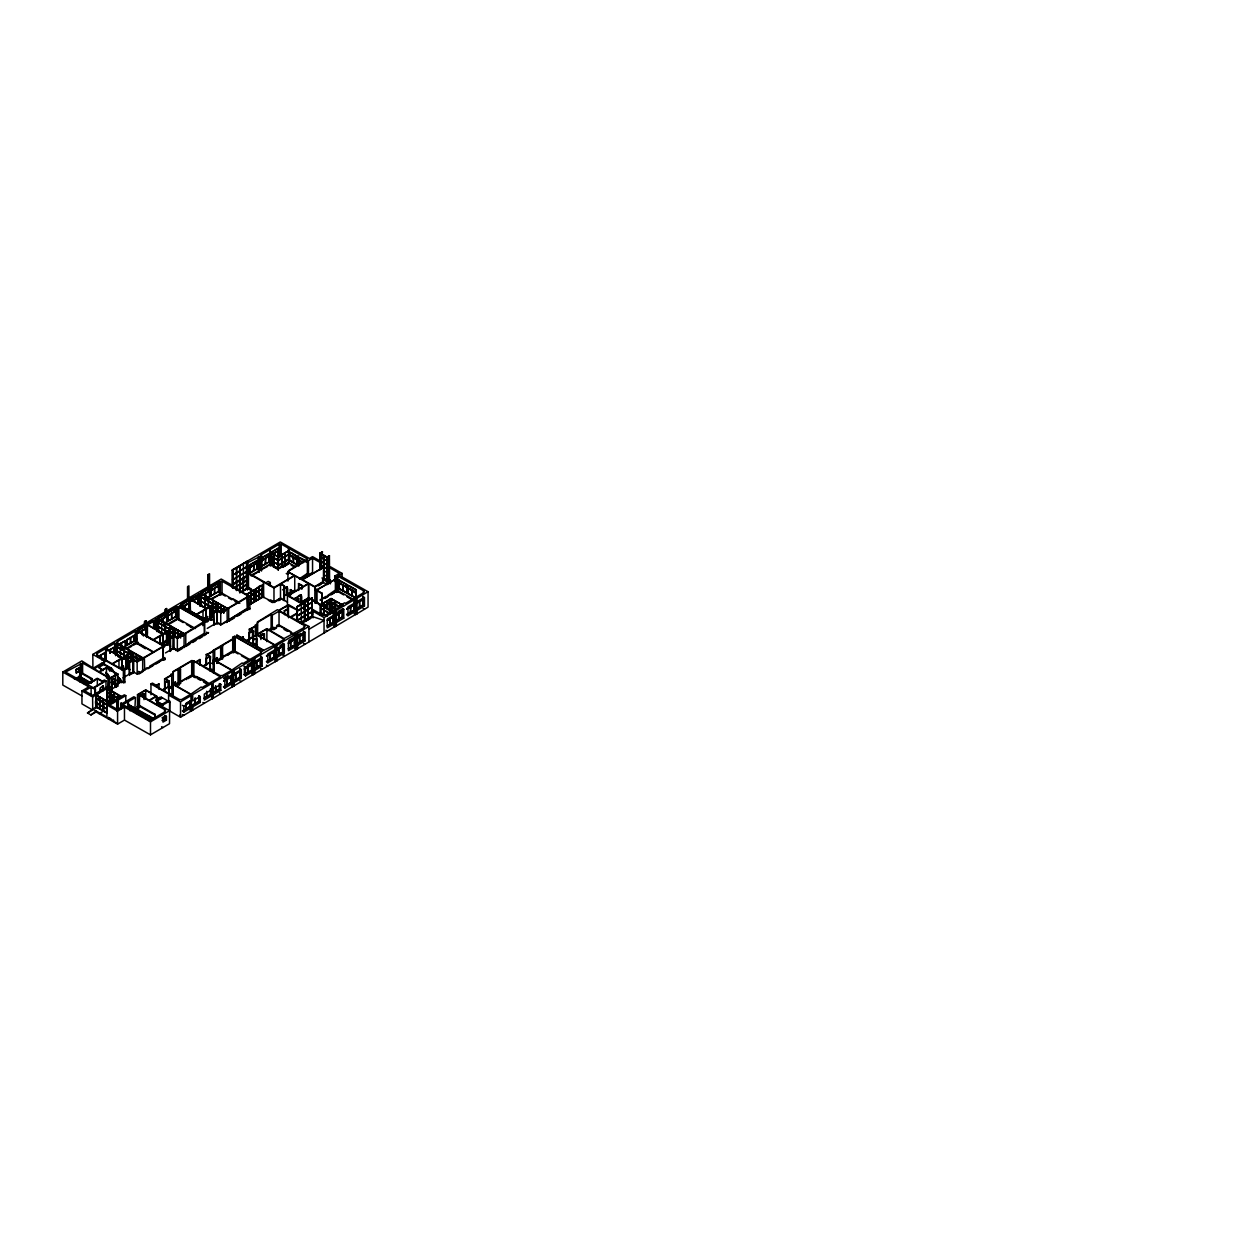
<?xml version="1.0" encoding="UTF-8"?>
<svg xmlns="http://www.w3.org/2000/svg" width="1256" height="1256" viewBox="0 0 1256 1256"><rect width="100%" height="100%" fill="white"/><g stroke="black" fill="none" stroke-linecap="round" stroke-linejoin="round"><path stroke-width="1.5" d="M126.354 667.423L126.369 655.412M107.058 708.777L103.463 706.94L106.697 708.777M250.462 599.662L254.105 597.887M263.211 592.534L255.816 596.883L258.815 595.093M142.273 658.066C144.55 660.735 145.068 656.15 142.399 657.893L116.51 643.182L115.615 643.716L115.615 655.711M317.156 589.928C315.334 587.07 313.764 592.063 317.156 589.928L335.729 579.079L317.156 589.582M170.989 686.357L170.157 687.644M96.508 702.983L102.882 706.61M162.997 645.804C163.798 648.865 166.954 644.187 162.997 645.804L137.139 631.077L136.245 631.595L136.245 643.606L135.334 643.088L125.239 649.022M206.314 620.37C207.02 623.4 210.333 618.784 206.314 620.37L180.362 605.69M235.374 638.299L234.197 638.833M314.832 602.519L314.911 587.007L322.996 582.14L327.172 584.511L330.438 582.596L330.438 583.585M184.083 646.479L185.747 646.432L185.794 645.474M99.993 704.961L103.055 706.704L96.335 702.889L99.397 704.977M90.966 714.947L96.115 710.927L96.115 711.932L90.966 714.947L87.48 712.968L96.508 706.594L107.058 712.576L106.996 688.492L120.984 696.829M204.304 622.018L206.675 621.641L204.257 621.83L204.351 635.096M226.771 608.344C231.041 606.884 227.038 611.374 226.865 608.281L200.882 593.648L200.882 605.659L206.204 608.359M165.133 659.51L162.636 659.588M237.007 637.467L237.007 635.065L246.569 640.481L266.869 628.628L284.029 638.55L304.407 627.466L303.607 627.011L305.255 626.038L279.036 611.154L272.301 615.11L272.301 629.523L271.108 628.848M314.785 602.959L317.046 603.115M206.361 634.327L204.712 634.374M329.339 567.539L327.408 568.67L330.705 566.943L342.087 573.395L338.994 575.217L368.055 591.717L368.055 607.119L355.668 614.561L354.129 613.682M187.537 600.117L187.537 586.646L188.918 585.846L188.918 599.316M208.166 588.012L208.166 574.542L209.532 573.725L209.532 587.196M144.518 625.362L144.518 621.516L145.9 620.7L146.041 624.185M165.243 613.195L165.243 609.348L166.624 608.532L165.384 609.427L165.384 611.829M232.297 587.698L232.297 569.926L280.276 541.964L309.369 558.48L312.524 556.612L326.717 564.745M144.66 624.986L144.66 621.594L146.041 620.778M232.297 570.334L247.589 561.149L247.589 589.566L247.589 561.149M247.165 561.605L247.338 575.405L240.194 579.597L240.194 565.891L246.992 561.354M247.196 563.002L261.531 555.639L260.62 555.121L260.62 569.533L261.531 570.051M260.62 555.121L279.146 544.24L281.218 544.084L307.437 558.967L288.44 570.742L288.44 573.144M82.331 696.154L62.8 685.07L62.8 672.054L81.828 660.892L99.02 671.74L106.415 667.47L117.797 674.032L117.797 686.043L115.05 687.158L115.05 678.381L111.486 680.438L111.894 689.45L109.602 690.784L111.894 689.45L111.894 677.439L117.797 674.032L115.458 675.383L115.458 687.393L117.797 686.043L111.203 682.244M92.913 667.391L92.818 654.423L103.494 648.002L221.213 579.047L232.297 585.343M138.615 628.55L141.63 626.775M149.056 622.411L152.086 620.637M157.832 617.261L160.847 615.487M181.633 603.288L184.648 601.514M200.74 592.063L203.77 590.289M211.196 585.924L217.241 582.376M108.393 687.958L108.393 677.659L82.598 663.011L65.579 672.038L87.104 684.269L97.309 678.271L102.427 681.176L104.405 679.998L105.991 680.893L105.991 689.466M124.124 658.992L105.583 648.551L96.681 653.779L97.591 654.298L96.586 654.878L112.177 663.733L122.083 657.909L122.083 668.208M105.033 660.876L105.928 660.358L105.928 648.347L114.704 643.198L115.615 643.716M136.245 631.595L135.334 631.077L117.012 641.847L117.923 645.788M137.532 633.228L137.532 629.79L146.575 624.483L163.076 633.856L163.076 644.14M147.439 635.991L146.921 624.279L166.608 613.525L166.781 622.018L163.767 623.792M202.844 625.676L202.844 622.254L204.179 621.469L178.415 606.836L176.609 606.852L158.303 617.607L159.402 618.156L166.608 613.917L166.436 616.225L159.402 620.558L159.402 618.156M206.094 618.878L206.094 608.595L189.593 599.222L181.005 604.277L181.9 604.78M190.457 610.73L189.939 599.018L209.532 588.326L209.705 596.82L206.675 598.61M247.369 609.945L246.757 596.584L247.919 595.894L222.061 581.214L219.502 581.669L201.07 592.487L201.981 593.005M269.977 552.436L270.26 563.881L260.62 569.533M117.923 654.36L116.792 655.035L116.792 643.025L117.923 642.35M145.884 634.092L145.884 625.692L137.548 630.826L153.138 639.681L163.076 633.856M167.99 612.708L175.73 608.375L175.73 616.775L167.99 621.123L167.99 612.708L175.369 608.579L175.369 610.981L168.335 615.314M178.76 619.648L178.76 606.632L189.075 600.525L189.075 608.94L188.902 603.634M190.284 599.63L198.008 595.281L198.008 603.681L198.008 595.281M210.898 587.51L218.638 583.177L218.638 591.576L210.898 595.925L210.898 587.51L218.293 583.381L218.293 585.783L211.244 590.116M249.724 564.713L257.464 560.38L257.464 568.78L249.897 573.223L249.724 564.713L250.07 567.32L257.119 562.986L257.292 560.678L250.07 564.917M261.484 557.821L269.224 553.472L269.224 561.887L261.656 566.315L260.259 565.922M270.417 552.562L278.157 548.228L278.283 569.957M137.532 629.79L138.662 630.324L145.712 625.99M190.629 599.819L197.836 595.58L197.663 597.887L191.885 601.279M232.548 575.075L247.338 566.409M270.699 552.844L277.984 548.527M116.682 643.48L116.965 654.925M270.872 552.938L271.139 565.577L269.224 565.483M138.49 632.631L146.057 628.597L139.636 632.349M181.508 607.37L188.73 603.131C190.959 597.275 179.247 604.199 181.508 607.778M201.965 592.754L209.532 588.719L209.359 591.027L202.138 595.265L202.138 592.863M260.259 557.115L261.829 558.009L269.051 553.77L268.878 556.078L261.829 560.412M272.034 554.226L278.157 551.023L271.798 554.76M79.52 667.454L79.693 670.955L76.271 672.965L76.082 669.464L79.693 667.548L76.349 669.715L76.522 672.415L79.442 670.704L79.442 668.098L76.349 669.715M98.502 656.307L105.033 652.68L98.062 656.966M110.026 653.214L109.853 649.65L113.982 647.421L107.922 650.985M117.766 645.003L125.506 640.654L117.938 645.097M134.266 635.316L126.699 639.759L126.699 645.349L134.439 641.015L134.266 635.316L134.266 640.921M145.884 628.487L138.662 632.726L138.662 630.324M166.608 616.319L159.402 620.966M175.369 610.981L168.335 615.707M181.68 607.464L188.73 603.131M192.074 601.373L197.836 597.982M202.31 595.36L209.532 591.121M218.466 585.877L211.244 590.508M257.292 563.081L249.724 567.524L249.897 572.83M269.051 556.173L261.829 560.82M271.736 554.603L277.984 550.929M134.439 635.41L127.044 639.948M159.214 620.856L166.436 616.225M168.163 615.613L175.73 611.17M182.654 607.103L189.075 603.335M194.052 600.399L197.663 597.887M202.31 595.768L209.359 591.027M211.071 590.414L218.293 585.783M249.897 567.618L257.119 562.986M261.656 560.71L268.878 556.078M270.26 555.749L278.016 560.474L288.613 554.555M116.965 646.73L139.636 660.091L142.336 658.505M157.973 622.646L169.811 629.052M201.337 597.181L212.625 603.916L212.908 600.352M120.356 645.568L120.45 656.919M161.647 621.327L161.741 632.679M232.548 579.88L247.338 571.197M79.52 670.861L76.271 672.965M270.872 564.745L273.965 563.332L271.5 564.776L271.045 556.722L273.934 557.664M270.699 560.239L269.977 559.831M79.819 681.663L80.51 672.054L92.049 678.601L92.049 682.275M102.223 659.73L106.242 657.375M116.965 650.922L123.857 654.957M122.696 647.704L136.967 639.335M143.247 635.646L147.439 633.385L147.439 624.986L154.99 620.543L154.818 628.848M158.24 626.681L168.241 632.553M163.971 623.478L178.446 614.969M188.902 608.83L190.284 608.03L190.284 602.425M201.337 601.389L211.212 607.323M206.895 598.28L218.466 591.482M102.019 660.059L105.033 658.27L104.86 652.571M122.868 647.813L125.506 646.259L125.333 640.56M143.419 635.74L146.057 634.186L146.057 625.786M278.283 556.628L288.786 550.772L278.016 556.989L278.016 569.8M124.03 647.656L124.297 657.767M165.305 623.416L165.588 633.526M240.194 565.891L239.849 579.801L232.721 583.993M273.494 567.241L273.494 554.43L273.934 565.969L278.455 568.654L278.455 557.036L288.331 550.913M93.949 668.961L103.384 663.419L104.327 659.871L123.386 670.688L124.815 669.841L120.859 667.595L123.449 666.072L119.524 667.894L112.538 663.922L126.526 655.506L126.809 667.281M232.548 584.684L239.849 580.602L232.548 584.684L232.548 570.177M239.849 592.706L240.022 580.303L247.165 576.111L240.194 580.398L240.194 592.502L248.358 587.918L253.492 590.822M232.47 585.437L231.528 585.987L249.866 596.412L249.866 609.427M289.806 552.169L297.327 556.628L297.327 565.043L289.634 560.678L289.806 552.169L297.499 556.534L297.327 565.043M74.324 678.915L81.295 675.791M166.781 624.625L176.609 618.847L178.415 618.847M176.892 619.695L177.504 618.329L195.449 628.518M209.454 599.583L222.061 593.225L239.833 603.32M250.399 575.531L267.701 566.378M92.913 668.365L102.333 662.823L103.384 663.419M79.583 677.8L78.751 677.314L79.693 675.759M126.872 649.054L131.817 646.149M136.245 643.606L137.139 643.088L153.515 652.382M138.443 642.318L138.207 643.213M159.198 630.12L157.801 630.952L157.801 618.941L183.941 633.668C187.568 631.894 184.648 636.682 183.8 633.589L158.068 618.784L157.973 630.857M175.73 620.385L168.163 624.813L168.163 623.824M201.981 605.015L199.845 606.255L199.845 594.245M212.594 598.735L218.638 595.187M251.42 575.939L257.464 572.391M77.385 678.57L80.368 676.811L91.138 682.934M103.384 664.424L102.427 663.78M288.613 554.367L278.455 560.521L269.977 555.733L278.283 560.129M77.793 678.805L80.384 677.298M222.061 581.214L222.061 594.229L220.412 595.187L220.412 582.187M79.96 677.863L80.51 672.054M233.239 588.185L239.676 584.605M80.368 677.612L80.572 681.961M102.976 670.625L98.722 667.47L104.327 664.173L111.486 668.239L111.486 669.636L115.552 674.048L114.532 673.467M138.207 644.218L145.366 648.755M213.08 600.447L213.033 616.853L212.798 600.619M288.786 562.782L278.283 568.952L273.588 565.969M278.016 564.399L273.667 562.123L278.298 564.446M204.995 607.48L204.822 595.768L204.838 607.574M79.615 681.333L83.493 679.056L83.603 682.809M80.039 681.568L83.901 679.292L83.901 680.093M128.709 653.387L128.709 649.996L128.253 653.261L116.682 646.683L139.746 659.777M169.544 629.02L157.973 622.442L169.544 629.209L169.984 625.755L169.717 629.115M278.173 565.483L288.613 559.281L278.455 565.247M278.455 565.451L288.613 559.485M237.101 590.022L239.849 588.797M293.307 557.146L293.48 562.452M84.058 680.187L84.482 683.311M163.421 633.652L173.485 627.733L173.469 648.237L165.462 652.932M206.094 608.595L196.297 614.341L180.707 605.486M206.439 608.391L216.566 602.44L216.581 611.28M293.307 557.35L293.48 562.657M167.284 645.239L167.284 632.223L153.483 639.885L160.485 643.857L173.579 635.803L177.755 637.97L177.755 630.167L177.928 633.464M210.663 606.758L196.643 614.545L203.629 618.517L207.648 616.633L207.648 621.783M216.77 602.55L210.207 606.491L210.254 620.009M118.975 668.255L118.975 660.436L122.24 658.521L122.24 668.286M126.809 655.663L131.927 652.335M159.952 644.187L159.952 636.368L162.872 634.249L162.872 644.03M203.001 618.91L203.001 611.091L205.921 608.972M211.181 617.748L211.181 606.13L216.299 602.802L216.126 611.546M289.634 560.678C284.798 545.418 309.384 569.784 289.806 554.964M174.6 628.691L174.694 637.075M217.681 603.382L217.963 611.672M297.327 559.03L297.154 556.738L298.708 555.827M278.016 568.607L288.331 562.531L295.568 566.644M83.084 683.295L86.947 681.019L86.947 681.82M288.613 562.688L278.283 568.638L269.977 564.038M83.508 683.531L87.371 681.27L87.371 685.823M91.358 682.683L92.049 678.601M131.927 655.334L140.845 660.075M288.331 563.536L281.784 567.367L281.784 554.76L281.611 566.472M302.57 562.217L298.897 560.521L298.724 565.828L298.724 557.428L306.59 561.683M132.398 655.287L126.809 658.866M282.663 567.053L288.503 563.63L288.503 548.213M132.398 655.491L126.526 658.913L132.21 655.899M210.898 609.38L216.77 605.942M240.022 592.408L247.165 588.216L247.165 576.111M282.773 567.304L288.786 563.787L288.786 548.37M108.66 669.903L111.486 668.239M216.581 606.365L210.898 609.176L216.77 605.753L225.216 610.542M249.866 608.422L220.742 624.954L217.272 622.992L213.834 625.017L213.269 608.579L215.326 607.166M136.37 654.659L136.653 660.766M177.661 630.418L177.583 638.064M220.742 605.125L221.025 612.567M133.591 656.558L133.701 673.075M174.867 632.317L175.039 636.431M109.664 671.175L112.506 669.511L104.327 664.864L104.327 659.871M97.324 678.758L87.528 684.504L93.258 687.754L103.055 682.008L97.324 678.758L97.324 685.619M210.898 613.587L215.498 610.871L213.363 612.284M164.709 658.741L137.155 674.032L132.963 671.646L132.963 659.635L135.962 660.876L138.443 659.416M136.653 657.704L136.48 654.392L136.48 660.876M133.701 672.07L129.227 674.205L129.227 662.21L132.963 659.635M220.664 612.567L220.836 604.858L220.852 612.661C218.418 606.161 209.108 616.727 217.272 610.981L220.742 612.944L227.053 609.254L227.226 622.332M224.07 606.695L223.898 609.804M129.651 675.445L129.651 662.446L133.701 660.059L137.155 662.022L142.682 658.788L142.682 671.803L138.851 674.048M207.648 616.633L204.053 618.753L206.581 620.181M81.954 690.894L92.614 696.939L92.724 710.064L81.954 703.894L81.954 690.894L88.846 686.844L62.8 672.054M163.924 646.51L163.924 642.837L170.518 639.445L170.518 651.44M174.867 636.525L177.755 637.765M246.364 594.418L263.556 584.527L246.537 594.512M191.524 626.885L190.567 627.451L190.567 626.446M164.332 646.746L164.332 643.072L170.518 639.445M246.883 594.716L254.105 590.477L254.105 602.079L254.105 590.477M255.816 600.886L255.989 589.378C270.26 572.563 257.888 618.549 262.504 585.139M262.504 588.593L263.038 585.029M105.991 680.893L93.776 688.053L94.922 689.293L91.107 687.126L84.717 690.879L92.583 695.337L108.66 685.902L110.057 686.702L110.057 691.852M219.549 611.798L221.7 611.908L226.708 608.972M288.676 571.009L307.39 560.019L308.458 560.616L312.556 558.214L320.845 562.939M320.076 569.58L320.076 553.095L322.509 551.871L320.249 553.205M108.016 688.178L108.393 677.659M139.181 659.745L139.699 656.229L139.526 659.337M180.534 635.253L180.817 631.894M246.474 571.716L265.801 582.8L268.219 581.387L270.323 582.564L267.889 583.993L274.012 587.463L294.391 575.499L287.938 571.825L287.938 581.088M123.732 668.961L128.724 666.025M180.472 635.505L180.99 631.988L180.644 638.064M183.768 633.574L158.24 619.082L158.24 630.685M207.601 619.71L209.925 618.345L214.132 620.731M210.725 618.878L213.096 616.492M223.552 612.865L224.07 609.898M320.406 553.299L322.337 552.373L322.164 555.811M166.828 643.983L170.188 641.895L166.546 643.826L170.659 646.165M210.207 618.501L212.971 616.57M122.24 670.249L127.092 667.831M143.891 657.595L162.935 646.4L162.935 659.416L164.724 659.745M163.217 646.181L167.284 644.234M177.347 637.938L183.737 634.202M185.291 633.275L202.844 622.254M206.785 620.605L210.663 618.768M228.262 608.045L247.275 596.883M323.656 555.34L320.594 553.802L323.656 555.34L323.828 579.047M247.762 597.04L254.105 593.523L228.749 608.249M182.104 648.645L177.347 651.44L177.347 638.425L184.083 634.468L184.083 647.484M262.159 588.781L255.816 592.314L262.504 588.986L262.504 597.15L251.184 603.791L250.839 595.627M247.762 597.448L253.932 593.821M262.331 588.891L263.038 588.467M323.828 578.655L326.89 580.178L326.89 557.162L323.828 555.639L326.717 557.272L329.323 555.733L329.512 579.66L327.062 580.884L327.235 556.973M100.48 691.083L100.48 687.723L103.055 685.807M116.761 680.108L119.603 678.444L117.577 677.298L117.577 675.901M263.211 596.333L262.331 596.647L273.981 602.456L273.981 588.043L280.481 584.228L284.406 585.987L280.747 583.914L294.736 575.703L308.411 583.459L308.411 598.876L302.539 602.519M323.483 558.967L320.406 556.832M323.828 558.967L326.717 560.6M116.761 680.815L119.603 679.151M327.235 557.162L329.512 555.827M173.469 648.237L177.347 649.949L183.721 646.212M327.581 580.382L329.339 579.346L327.408 580.288L327.581 557.366L329.151 556.235M123.041 677.848L133.277 671.834M207.24 628.408L217.272 622.521M117.781 681.38L120.623 679.716L117.577 676.591M254.105 601.687L251.012 603.288M258.893 598.861L255.816 600.478M262.159 596.961L259.066 598.562M92.614 696.939L110.057 686.702M117.781 682.087L120.623 680.422M250.855 595.831L250.666 603.9L263.556 596.537M115.992 685.007L114.94 684.457L120.623 681.129L120.623 679.716M96.508 695.384L103.133 699.137L96.508 695.384L96.335 698.524L107.058 704.804L106.713 712.984M107.529 688.916L114.155 692.684L107.529 688.916L107.294 692.103L118.001 698.305L114.265 696.468L114.579 700.44M117.373 683.5L121.628 681.003L119.603 679.841L119.603 678.444M323.483 562.908L320.406 560.773M326.717 560.804L320.594 557.13M117.373 684.19L121.628 681.694M323.828 562.908L326.717 564.541M329.339 559.674L327.581 560.694M204.179 633.464L190.253 641.643M142.289 670.531L142.901 670.186M143.891 669.589L146.874 667.847M149.59 666.261L162.935 658.411M186.971 644.297L189.687 642.711M221.7 623.918L216.864 622.756M223.191 623.039L226.692 620.982M229.848 619.13L246.757 608.595M307.437 573.38L300.278 578.2M227.634 620.527L247.369 608.94M299.509 579.063L312.556 572.626M120.623 681.129L123.386 682.683L124.815 681.851M147.925 668.71L152.902 665.79M156.215 663.843L159.528 661.896M189.311 644.407L186.045 646.338L186.045 645.333M192.592 642.491L195.873 640.56M199.139 638.645L202.42 636.714M234.323 617.983L229.126 621.045L229.126 620.04M237.667 616.021L241.011 614.058M283.73 588.766C291.879 579.88 284.735 607.449 286.839 586.945M282.537 589.865L287.184 587.149M99.726 697.41L99.993 708.572M110.701 690.988L110.434 702.449M323.483 566.849L320.406 564.713M323.828 566.833L326.717 568.481M329.339 563.614L327.581 564.635M324.001 566.943L302.555 579.738L315.099 586.85L315.099 589.252M99.726 700.251L99.726 697.206L99.821 709.075M110.763 693.799L110.763 690.753L110.607 702.559L107.529 700.33M298.363 590.477L298.708 583.553L302.021 585.437L302.021 588.797M99.648 700.801L99.648 708.965M107.529 696.452L110.669 698.226M103.4 699.498L110.198 703.156L103.4 699.498L103.4 702.528L103.573 699.388M290.293 595.203L290.293 589.802L294.422 591.67L308.411 583.459M326.717 568.685L320.594 565.012M112.443 695.149L112.443 698.713L109.649 697.127M324.001 570.883L326.717 572.406M103.133 699.137L102.961 702.292L102.961 699.247M114.155 692.684L113.919 695.871L113.919 692.825M280.637 597.982L274.012 601.875L270.637 599.96M283.73 596.16L289.853 592.581M301.675 589.001L302.021 585.437M103.133 702.591L102.961 710.849M107.294 700.675L107.529 692.37L117.734 697.755M273.839 602.378L280.747 598.327L287.546 602.189M287.184 594.543L294.736 590.116M273.981 602.456L280.481 598.641L284.406 600.399L284.406 585.987M103.463 711.131L103.636 702.873M117.907 694.804L117.907 697.849M87.48 712.968L91.327 710.708M106.791 701.413L107.231 688.351L121.534 696.468M278.832 600.604L280.747 599.316M287.436 610.102L287.436 595.689L293.935 591.874L290.293 589.802M314.832 587.101L308.756 583.663L288.378 595.627L294.108 598.876L296.526 597.448L298.63 598.641L298.63 602.252M327.408 572.61L329.339 571.48M112.271 699.137L107.529 696.248L112.271 699.137L112.271 703.015L107.231 700.361M324.001 574.808L326.717 576.347M112.443 702.92L109.445 701.445M103.636 707.034L106.524 708.871M106.917 705.056L124.36 694.819L125.788 695.636L125.788 702.496M327.408 576.551L329.151 575.515M322.996 583.129L322.996 579.534L324.001 578.953L324.001 555.529M117.279 709.2L117.279 700.628L118.362 701.24L116.934 700.832L109.712 705.056L117.546 709.514L123.92 705.762L121.157 704.192L121.157 709.342M117.279 700.628L125.788 695.636M102.882 710.817L103.055 702.544M315.193 586.317L322.651 581.936M297.751 596.726C305.899 587.824 298.755 615.409 300.843 594.904M99.067 713.612L103.636 711.037L103.573 702.826M301.204 595.109L294.658 598.531M150.956 694.741L150.956 683.939L152.4 683.091L156.105 685.195L159.041 683.955L159.041 689.356M318.286 585.908L321.426 584.056M334.724 581.512L334.724 576.111L339.308 573.411L329.151 567.445L327.581 568.576M172.936 674.001L172.936 671.599L191.854 660.499L195.905 661.834L199.892 659.494L200.316 665.13M257.307 624.467L257.307 622.065L277.45 609.662L278.659 610.353L288.535 604.638L297.656 609.914M173.297 684.567L173.297 671.881L178.022 669.103L180.519 669.087L179.263 668.365L191.697 661.064L193.879 661.158L220.302 676.858L202.075 687.55L201.133 687.016L190.834 694.144L173.045 684.049L173.045 696.656M232.69 652.413L232.69 636.996L234.919 636.274L261.703 651.487L263.446 650.467L236.693 635.222M257.653 635.034L257.653 622.332L271.108 614.435L272.301 615.11M298.63 598.641L296.212 600.07L302.947 603.9M327.172 584.511L327.172 581.905L330.281 580.084L329.323 579.55L329.323 555.733M120.984 708.274L120.984 703.125L122.35 703.501L133.874 696.735L135.46 697.63L134.832 709.279M234.762 636.588L234.762 652.005L233.396 652.806L233.396 637.389L234.762 636.588L261.374 651.691L260.479 655.82M336.42 592.487L336.42 577.069L337.911 576.19L364.366 591.215L363.157 591.921L364.067 592.44L345.541 603.32L344.631 602.802L342.386 604.12L343.296 604.638L325.712 614.953L323.2 615.393L311.394 608.689M121.157 704.192L122.005 703.705L120.984 703.125M164.614 690.894L164.614 678.884L171.24 674.99M206.235 664.754L206.235 654.455C209.312 654.925 218.34 647.295 212.704 650.734M214.336 649.682L233.271 638.582M249.504 640.105L249.3 629.162L257.401 625.504L256.836 624.31L255.298 625.001L255.612 635.756M145.712 690.298L138.819 694.332L149.181 700.22L156.058 696.169L145.712 690.298L145.712 698.87M216.676 660.813L222.563 658.16L221.857 645.757L222.563 646.149L214.698 649.964L214.698 660.264M221.857 645.757L232.69 639.398M135.46 697.63L122.9 704.585L150.484 720.253L165.368 711.508L164.348 710.927L165.666 710.158L139.447 695.275L139.071 705.793M159.041 683.955L155.603 685.98L162.448 689.874L169.23 686.294L169.23 695.29M200.316 659.73L196.328 662.069L203.174 665.947L210.317 662.163L210.317 669.37M143.985 694.066C135.695 699.168 148.365 687.629 143.985 699.623M300.843 602.315L308.411 597.872M164.819 689.34L164.819 682.479L167.833 680.705L164.614 678.884M206.078 665.115L206.078 658.254L209.438 656.276L206.235 654.455M240.493 638.048L243.303 636.886L243.303 640.309M249.081 639.869L249.081 633.008L252.519 630.999L249.3 629.162M301.204 602.503L308.992 597.935L334.222 612.363M346.876 593.083L339.167 588.719L339.167 580.303L347.033 584.574L346.876 593.083L346.86 584.668M165.227 689.591L165.227 682.73L168.948 680.862L165.447 678.884L171.727 675.194L171.727 687.205L168.32 689.214M206.502 665.35L206.502 658.489L209.862 656.511L210.27 669.291M240.916 638.284L243.303 636.886M256.098 635.944L256.098 625.661L251.671 628.251L252.723 628.848L251.184 629.758L253.634 631.14L249.081 633.008M96.115 711.932L117.577 724.115L117.577 711.116L124.47 707.065L150.5 721.855L169.529 710.676L157.597 703.894M154.347 718.809L128.41 704.569L152.494 719.029M210.144 656.668L207.067 654.455L213.127 650.891L213.127 663.906M302.712 602.613L308.756 599.065L308.756 583.663M297.154 621.485L296.981 606.648L312.273 597.872L297.154 606.742M108.346 717.883L109.931 718.197M304.706 602.503L312.022 598.421L312.022 616.037L304.706 620.119L304.706 602.503L304.549 620.417L301.189 622.191M111.454 719.06L108.377 718.322L109.256 717.804M138.898 714.209L138.898 710.849L130.027 705.809L129.619 709.405M339.512 582.91L346.86 587.478M108.346 718.887L109.712 718.071M321.787 605.455L322.133 593.256L316.842 590.257L316.842 603.257M339.512 583.302L347.033 587.368L339.34 583.004M175.871 685.996L175.243 682.039L172.151 684.175L172.151 694.976M217.476 663.372L216.848 657.61L216.723 663.404M213.237 672.667L213.237 660.044L216.723 658.003M311.849 602.425L297.232 610.997L312.022 602.315L304.894 606.507M169.23 686.294L162.793 690.062L179.608 699.608L181.665 699.545L190.488 694.348L172.7 684.253L172.496 696.986M173.045 684.049L175.871 682.385M210.317 662.163L203.535 666.151L220.208 675.618L222.5 675.555L231.575 670.233L213.787 660.122L213.583 672.855M214.132 672.541L214.132 659.934L217.476 657.956M256.711 634.924L246.914 640.686L263.791 650.263L274.499 645.035L256.711 634.924L256.711 647.531M260.541 632.679L257.056 634.72L274.844 644.83L284.123 639.383L266.884 629.02L260.541 632.679L260.541 638.079M130.169 710.033L134.031 707.756L134.031 708.557M130.624 710.284L134.486 708.023L134.627 712.262M138.505 709.42L139.196 705.322L155.147 714.381L155.147 718.055M113.778 720.379L112.899 720.881L112.899 719.892M175.259 684.646L178.525 682.73M181.775 680.815L191.54 675.084M211.809 663.184L212.641 662.697M218.356 659.353L232.878 650.812M267.905 630.261L271.249 628.283M134.627 708.902L135.051 712.011M180.676 681.945L192.341 675.1L192.341 660.687M212.233 663.419L214.179 662.854M221.857 657.767L234.762 651L251.388 660.436M259.882 635.442L263.101 633.558M267.905 630.732L273.887 627.215M303.842 609.411L305.412 608.579M320.264 599.771L326.277 596.239M327.785 595.344L334.724 590.508M339.167 588.719L346.687 592.785M320.217 600.195L337.911 590.603L354.412 599.96M346.687 584.778L339.167 580.303M256.193 638.236L252.927 640.152L256.538 638.425L256.193 647.405M135.287 709.53L138.882 707.411L137.485 706.626M178.022 669.103L178.022 684.504L176.515 685.399L178.022 683.515L180.519 683.5L180.519 669.087M187.788 678.774L190.614 677.11M218.01 661.033L220.664 659.479M227.791 655.287L232.234 651.676M324.88 598.468L327.973 596.647M331.082 594.826L334.19 593.005M191.697 675.477L193.879 675.571L208.449 683.845M272.301 629.523L279.036 625.567M297.405 615.691L312.022 607.119L297.232 615.801L304.549 611.703M337.911 576.19L337.911 591.607L336.702 592.314L336.702 591.325M339.34 580.209L339.34 588.609L356.123 598.139L348.257 593.868L348.43 585.359L356.123 589.723L355.888 595.972M273.698 629.711L276.477 628.079M348.43 585.767L348.257 588.263L355.95 592.628M135.051 711.32L137.642 709.797L137.642 710.598M156.498 699.168L159.339 697.504L162.369 697.818L156.702 701.146L162.432 704.412M135.507 711.571L138.097 710.064L138.097 714.224M156.089 699.875L160.344 697.378M155.681 700.581L161.365 697.253L168.1 701.084M156.089 700.565L160.344 698.069M193.455 676.827L195.905 677.235M253.21 643.402L253.634 631.14M343.186 590.587L343.014 585.092L343.014 590.697M138.898 710.849L138.49 714.444M157.11 700.44L161.365 697.944M320.343 615.095L320.343 604.795L331.097 598.484L343.799 605.69M117.577 724.115L124.47 720.081L124.47 707.065M320.516 605.094L331.443 598.876L331.443 606.287M159.167 705.982L168.587 700.44L168.587 695.039L169.544 694.49L150.956 683.939M137.375 714.115L141.237 711.838L141.237 712.639M137.83 714.381L141.692 712.105L141.52 715.7M141.112 712.576L153.075 718.887L128.41 705.37L128.41 701.759M158.319 703.533L156.655 704.459L149.574 700.44L156.812 696.248L156.812 704.836M320.892 608.155L330.108 613.901M331.207 602.095L323.907 606.255L324.017 603.163M324.189 606.413L331.443 602.032L339.685 607.04L340.125 603.806L340.125 606.978L330.925 602.142M327.596 609.615L327.596 604.733L329.826 603.43L329.653 611.656M351.931 590.351L351.931 595.956L351.931 590.555M324.174 607.182L324.001 614.686M329.826 603.822L330.108 613.697M348.257 593.868C343.422 578.624 368.008 602.99 348.43 588.169M140.97 716.155L144.833 713.895L144.833 714.695M141.426 716.422L145.288 714.146L145.288 718.306M300.341 623.086L312.1 616.178M203.786 679.998L196.328 676.482M300.514 623.196L312.273 616.288M204.147 680.202L208.527 683.405M331.992 605.062L329.543 603.273L329.543 611.389M160.219 706.579L169.638 701.036L168.587 700.44M301.393 623.683L313.152 616.775L324.048 620.448L308.913 629.335M329.826 607.747L331.992 608.783M169.638 702.041L168.681 701.398M145.853 717.443L148.444 715.936L148.444 716.736M145.021 718.463L148.899 716.187L148.899 720.347M331.992 608.972L329.826 607.559M330.108 610.542L330.281 613.807M324.284 614.325L324.284 606.915L324.174 614.577M330.281 610.636L330.548 613.65M334.661 608.422L332.605 606.946M154.457 718.463L155.147 714.381M355.778 597.935L348.603 593.664M148.177 720.253L152.039 717.977L152.039 718.777M148.632 720.504L152.494 718.228M168.822 710.488L180.534 717.223L180.534 701.821L191.336 695.463L191.477 710.959L189.939 710.08M189.939 700.879L190.111 706.579L182.56 711.022L183.784 712.121L200.285 702.434L200.285 696.421L192.718 700.864L192.718 694.662L211.793 683.468L211.934 698.948L211.793 695.667L210.286 694.332M211.934 698.948L213.316 698.148L213.175 682.652L308.913 626.43L290.921 617.308L297.436 613.54M324.048 632.961L324.048 617.56L368.055 591.717M223.631 678.507L227.964 675.964M223.804 678.601L228.137 676.058M247.354 664.769L251.687 662.226L251.514 664.534L244.465 668.867L244.465 666.465M280.041 645.584L282.93 643.888L282.757 646.196L275.535 650.42M288.833 640.419L294.611 637.028M296.338 636.023L300.671 633.479M338.037 611.531L340.925 609.835M169.638 711.053L169.733 701.994M232.423 674.755L224.855 679.198L224.855 688.005L241.293 678.35L241.293 669.542L239.88 668.757L240.069 677.267L241.293 678.35M232.329 673.2L233.726 673.985L241.293 669.542M260.62 656.59L262.017 657.375L262.017 666.182L245.517 675.869L245.517 667.062L253.084 662.619L251.671 661.834L251.859 670.343L253.084 671.426M254.45 661.818L262.017 657.375M275.362 656.339L282.93 651.895L282.93 643.48L284.327 644.281L276.76 648.724L275.362 647.923M296.008 637.42L288.44 641.863L288.44 650.671L304.941 640.984L304.941 632.176L303.544 631.375L303.544 639.791L297.185 643.512M297.389 636.604L304.941 632.176M332.338 607.103C340.298 614.294 332.416 584.181 334.834 614.624L327.267 619.067L327.267 627.874L343.767 618.188L343.767 609.38L342.37 608.579L342.37 616.994L343.767 618.188M336.216 613.823L343.767 609.38M355.526 602.472L347.959 606.915L347.959 615.723L364.46 606.036L364.46 597.228L356.908 601.671L355.495 600.87M223.631 680.909L231.198 676.858L223.631 681.302C236.772 672.698 226.896 678.585 232.423 683.562M232.501 675.697L239.723 671.458L239.896 669.15M254.67 662.681L260.793 659.479L254.261 663.121M266.602 655.679L274.153 651.629L275.378 661.535L233.726 685.996L233.726 682.793L232.501 681.694C241.529 681.584 244.418 664.251 232.674 676.199M288.66 642.711L294.438 639.32L294.438 636.933M297.594 637.467L303.371 634.076L303.544 631.784M327.486 619.915L333.609 616.727L327.251 620.464C338.963 612.143 329.323 619.852 334.834 623.431L334.834 626.634L297.531 648.693L297.389 633.212L297.389 648.614M336.42 614.671L342.543 611.484L336.184 615.22M346.735 608.626L354.302 604.576L346.735 609.019M355.668 603.367L363.235 599.332L355.495 603.681M185.998 708.808L186.155 703.297L189.766 701.178L189.766 706.39L191.336 707.678L191.336 710.88L180.534 717.223M232.501 676.089L239.723 671.458M244.119 669.071L251.514 664.534M266.429 655.977L274.153 651.629M275.362 650.734L282.757 646.196M288.252 643.166L294.438 639.32M296.338 638.425L303.371 634.076M186.438 703.344L189.939 701.288M195.371 698.101L195.104 703.25M244.292 674.378L244.465 669.275L251.687 665.036L251.514 670.139L244.119 674.676M254.544 663.356C266.131 654.816 256.507 662.666 262.017 666.182M266.774 656.182L273.808 651.833L274.153 657.233M288.535 643.386C300.121 634.861 290.497 642.695 296.008 646.228M297.484 638.142C309.055 629.601 299.43 637.451 304.941 640.984M336.357 615.314L342.197 611.688M346.907 609.113L354.129 604.874M355.856 603.869L362.89 599.536M162.024 717.883L164.944 716.171L164.944 718.762L162.024 720.489M166.42 716.312L162.982 718.322L162.982 722.121L166.42 720.112L166.42 716.312L165.023 715.512M183.784 712.121L183.784 706.108L191.336 701.68L191.336 695.463M211.793 683.468L211.793 689.67L204.304 694.066L204.304 700.063L220.805 690.376L220.805 684.379L219.407 683.578L219.407 689.183L213.049 692.92L219.58 689.293L219.58 683.688M213.175 688.853L220.805 684.379M162.731 720.253L165.023 718.919L166.42 720.112M162.903 720.363L165.195 719.013L165.195 715.606M182.387 710.927L189.939 706.484M192.529 704.977L198.888 701.24L198.888 695.636M204.1 698.163L210.474 694.442L210.459 688.837L211.793 689.67M223.458 686.812L231.026 682.369M232.329 681.6L239.896 677.157M266.429 661.582L273.996 657.139L273.981 650.42M288.252 648.771L294.611 645.035M327.188 625.896L333.437 622.238L333.437 614.231M336.121 620.652L342.37 616.994L342.543 608.673M346.562 614.529L354.129 610.086L354.129 601.687M355.495 609.286L363.062 604.842L363.062 596.427M192.702 705.071L199.06 701.335L199.06 695.73M204.273 698.273L211.95 693.767M253.225 669.527L244.292 674.77L245.517 675.869M288.425 648.865L294.783 645.129L294.611 636.619M297.358 643.621L303.716 639.885L303.716 631.47M327.361 626.006L334.991 621.532M336.31 620.747L342.197 616.884M283.102 643.59L283.102 651.99L266.602 661.677L267.826 662.775L284.327 653.089L284.327 644.281M284.123 654.784L282.93 655.491L284.327 656.291M124.47 720.081L150.5 734.854L169.529 723.692L169.638 701.036M211.856 698.838L192.718 710.08L192.718 706.877M232.423 686.765L232.423 671.348L232.423 686.765L213.316 698.148M276.775 660.719L297.531 648.693L296.149 649.509L294.611 648.63M355.526 614.482L334.975 626.713L333.437 625.833M191.477 710.959L192.859 710.158L191.32 709.279M232.564 686.844L233.867 686.074L233.726 670.578L233.726 673.985M275.378 661.535L276.901 660.813L276.901 645.396M357.034 598.343L357.034 613.76L355.668 614.561L355.668 599.143M249.457 604.623L263.415 596.459L263.383 584.433M111.894 677.439L109.602 678.774L108.016 677.879M99.444 692.935L96.21 694.819C100.323 726.094 88.548 686.734 102.961 702.685M117.797 674.032L109.602 678.774L109.602 687.346M110.073 678.02L117.043 674.001L106.477 667.894L99.412 671.96L110.889 678.648L105.818 672.274M110.073 690.031L117.043 685.996L110.999 682.51M287.969 605.439L296.463 609.772M137.485 707.615L137.485 694.615L145.727 689.842L156.812 696.248M287.969 609.191L284.201 610.903L287.969 609.191L287.969 616.303M140.923 695.384L143.592 693.846L143.592 697.551M264.435 633.84L260.541 635.677L264.435 633.84L264.435 639.335M305.71 621.17L310.106 618.627M114.94 684.457L111.91 679.92L115.458 678.617M296.542 613.399L290.277 616.947L279.067 610.573L288.456 605.157L288.456 617.764M288.362 574.071L286.258 573.584L288.346 573.081M315.099 601.263L315.963 601.059M193.628 662.933L191.901 662.948M287.938 571.825L302.194 579.534L323.828 567.241M172.779 687.158L171.727 687.205M236.678 636.4L235.013 637.373M163.28 658.694L165.164 658.458L164.709 657.547M227.038 621.265L228.922 620.401M142.682 670.798L144.691 670.28L144.377 657.783L163.28 646.683L163.28 659.698M206.596 633.26L208.575 632.569L177.347 650.435L173.893 648.473L170.109 650.216M312.98 600.07L308.756 598.06L320.437 604.701M320.076 553.095L327.581 557.366M322.164 555.607L322.337 551.761M334.724 576.111L336.42 577.069M298.724 557.428L306.417 561.793M348.257 585.469L355.95 589.833L355.95 598.233M297.154 556.738C285.52 547.302 288.456 557.334 297.327 559.438M306.244 561.887C300.058 555.136 294.532 558.465 302.57 562.405M278.157 548.228L277.984 556.534M298.897 560.129L303.481 562.531M285.002 553.205L285.002 565.812M326.89 580.178L324.001 578.545L322.651 579.33L322.651 582.941M281.894 555.026L281.611 567.476M321.944 577.98L327.408 580.884L327.408 557.067M289.979 560.474L297.154 564.745L297.154 559.532M289.744 560.537L298.897 565.734L298.897 557.319M322.996 579.534L327.172 581.905M359.624 601.451L359.624 607.056L359.452 601.75M278.283 556.816L269.805 552.138L278.455 557.036M362.89 604.733L364.46 606.036M337.911 591.607L343.783 594.936M346.86 596.678L352.873 600.101M291.172 565.153L294.249 566.896M269.224 553.472L269.051 561.777M363.062 608.438L364.46 609.239M284.719 564.65L284.892 552.938L285.175 565.702M269.051 556.581L269.224 561.887M273.62 559.328L271.673 560.474M273.667 561.934L278.455 564.65M270.589 561.071L247.589 574.149L246.192 573.364M265.44 563.897L265.613 558.59M350.691 606.899L350.518 612.206M353.957 609.992L355.526 611.28M270.26 563.881L270.966 564.289L270.589 552.671M271.484 564.588L271.673 556.753M321.787 593.444L316.418 590.414L316.434 603.414M269.805 564.132L271.045 564.839M330.925 598.782L343.626 605.8L331.097 598.798L320.5 604.89L320.516 615.361M355.495 612.881L357.034 613.76M271.139 565.577L270.071 564.98L270.071 549.563M273.761 567.068L278.455 569.659M329.826 599.74L329.998 603.006M265.267 563.803L265.613 558.402M350.346 612.112L350.691 606.695M339.952 607.072L330.925 601.938L324.189 606.224L323.907 602.896L324.017 606.318M257.464 560.38L257.292 568.685M298.363 583.757L301.675 585.641M327.424 601.153L327.141 608.611M329.653 603.524L332.165 604.952L332.165 613.085M257.292 563.473L257.464 568.78M327.314 604.058L327.314 600.902L327.314 609.458M332.605 607.15L334.944 608.469M336.341 610.495L336.341 625.896M253.853 565.498L253.681 570.805M334.834 611.217L334.975 626.713M338.932 613.807L338.759 619.114M332.887 611.798L320.782 604.937L320.782 615.205M320.343 604.795L333.955 612.52M319.354 604.827L316.653 602.299M308.756 599.065L309.212 598.327M333.437 613.823L334.834 614.624M248.358 565.922L248.531 568.434M307.893 600.651L308.065 618.156M247.338 566.597L240.194 570.585M320.5 608.061L330.375 613.744M253.508 570.711L253.853 565.294M338.586 619.004L338.932 613.603M248.358 568.733L248.531 574.023M311.849 607.229L304.659 611.594M327.424 616.303L320.516 612.504L327.141 616.461M247.165 571.103L239.676 575.499M248.531 573.6L273.981 588.043M287.436 595.689L303.45 604.78M236.678 567.947L236.505 581.764L236.505 568.057M324.048 617.56L312.1 610.777L313.042 610.228L313.042 615.252M301.189 604.78L301.361 622.285M304.659 606.789L297.405 610.887M240.194 570.789L232.721 575.185M263.211 584.731L263.211 596.741M246.474 575.719L246.647 561.903L246.647 575.813M329.653 624.248L329.826 618.753L329.826 624.358M232.297 569.926L239.849 566.095L239.849 579.801M311.755 615.99L313.152 617.779M243.381 577.525L243.381 563.818M239.676 575.688L232.548 579.675M259.16 587.51L259.066 598.971M261.986 589.095L255.989 592.816M258.987 587.604L259.16 590.555M263.038 592.44L259.066 594.763M307.893 618.25L308.065 600.541M247.165 584.119L240.022 588.546L246.38 584.809M243.381 582.235L243.554 578.435L243.287 590.681M255.989 589.378L255.643 601.184L255.643 589.174M254.45 589.865L253.932 601.577M325.869 630.277L327.267 631.077M248.139 587.18L251.341 589.017M304.549 620.417L304.376 602.707L297.232 606.899L297.405 620.7M236.678 582.47L236.583 590.524L236.505 586.317M240.194 584.495L247.338 580.115L233.318 588.342L233.066 584.385M247.416 588.467L243.287 591.089L243.381 578.325M251.844 590.885L248.358 588.907L247.322 589.723M268.282 600.227L272.458 602.597M236.505 582.564L236.411 590.414M246.38 589.08L246.647 576.41L246.647 580.508M251.106 592.235L250.666 603.9M250.933 592.345L251.106 595.281M233.239 583.475L233.239 569.769L233.239 583.679M258.72 598.767L259.238 590.901L258.72 599.175M253.932 597.982L251.012 599.489M233.49 588.436L233.239 584.275M208.166 574.542L208.308 587.62M218.466 586.269L218.638 591.576M233.176 598.939L238.122 601.75M279.067 624.986L290.921 631.721M293.873 633.997L277.843 624.891L276.681 625.582L277.874 626.257M222.061 594.229L225.295 596.066M228.529 597.903L231.763 599.724M234.998 601.561L238.216 603.398M283.982 629.382L287.279 631.25M290.576 633.118L293.873 634.986M303.544 643.386L304.941 644.187M214.682 593.507L214.509 588.201L214.509 593.805M299.76 641.8L299.587 636.494L299.776 642.209M209.532 591.529L209.705 596.82M205.749 593.538L205.921 597.118M216.126 603.225L215.954 611.766M215.954 603.335L215.624 611.939M290.654 647.154L290.654 641.753L290.654 647.358M215.404 604.984L201.054 597.15L212.908 603.759M216.487 605.91L225.468 611.013M216.299 606.004L223.631 610.165M212.578 604.984L212.939 617.591M215.624 607.04L215.451 611.845M197.836 598.39L197.663 603.492M211.181 606.13L210.835 619.867M211.495 606.962L201.054 601.357L211.495 607.166M215.326 611.17L213.096 612.488M279.319 648.803L279.146 654.313L279.146 648.912M189.939 599.018L206.753 608.469M212.861 612.551L210.898 613.383L212.578 612.598M210.725 617.889L210.898 605.973M253.634 643.15L256.774 644.94M270.385 654.062L270.213 659.557L270.213 653.952M180.55 605.58L206.424 620.276M195.292 614.467L190.504 611.75L190.504 612.755M275.362 659.934L276.901 660.813M260.479 652.209L261.389 652.728L243.02 663.513L242.125 662.995L231.92 670.029L214.132 659.934M178.76 606.632L204.634 621.327M175.557 611.468L175.73 616.775M266.429 665.178L267.826 665.978M206.581 632.192L208.308 633.181M204.367 633.574L205.968 634.484M176.892 618.69L177.803 619.208M203.566 633.84L204.618 634.437M183.203 622.568L178.415 619.852L178.415 606.836M186.39 624.373L191.179 627.089M234.762 652.005L238.091 653.889M241.419 655.773L249.724 660.499M260.62 668.6L262.017 669.385M171.774 618.69L171.601 613.399L171.601 618.8M256.836 667.015L256.664 661.708L256.664 667.109M166.608 616.727L166.781 622.018M244.119 666.277L245.517 667.062M173.218 628.094L168.084 631.438L167.912 643.339L167.645 631.171L167.802 642.884M172.857 628.628L172.543 637.232M251.671 673.844L253.21 674.707L253.084 659.227L253.084 674.629M247.903 672.258L247.73 666.952L247.73 672.557M182.858 636.258L173.673 631.046L168.084 634.641M180.817 635.3L173.673 631.25L167.802 634.673L173.218 631.501M173.218 631.297L182.387 636.305M169.937 630.339L169.67 641.989M189.059 642.35L190.017 643.904M168.398 632.255L157.973 626.65L168.398 632.459M169.497 633.479L170.188 633.888C173.548 629.335 173.548 638.126 170.188 637.891L168.084 638.833M177.347 638.425L173.893 636.462L160.894 644.092L163.453 645.537M146.921 624.279L163.657 633.762M158.068 630.795L163.107 633.652M170.094 637.483C176.499 633.291 164.52 641.439 169.497 637.891M158.068 631.799L161.427 633.699M239.88 680.768L241.293 681.553M235.94 679.276L235.94 673.875L235.94 679.48M159.952 636.368L159.606 643.983M213.708 670.233L209.862 668.522L210.553 656.433M146.575 636.494L147.486 637.012M149.087 637.922L152.306 639.744M232.329 685.211L233.867 686.074M227.069 684.489L227.069 679.088L227.069 684.693M134.266 635.709L134.439 641.015M130.655 637.828L130.483 643.339L130.483 637.734M219.235 689.089L220.805 690.376M139.871 644.155L153.138 651.691M191.854 674.912L193.455 675.822M195.496 677.486L193.879 676.56L193.879 661.158M197.114 678.397L200.348 680.234M203.598 682.071L206.832 683.923M219.407 692.794L220.805 693.579M215.624 691.208L215.796 686.106M125.333 640.952L125.506 646.259M116.792 643.025L142.666 657.72M131.299 652.712L131.582 661.315M179.263 682.777L180.519 683.5M128.206 654.517L128.662 667.391M131.268 656.59L131.268 661.472M113.809 647.719L113.637 652.837M178.022 684.504L179.278 685.226L179.278 669.809M127.123 656.495L116.682 650.891L126.84 656.653M128.206 657.72L128.897 658.128C132.351 653.45 132.21 662.823 128.724 662.022M109.853 649.65L110.198 653.308M202.907 702.481L204.304 703.266M105.928 648.347L122.429 657.72L132.21 651.974L132.21 661.582M128.991 661.818C135.224 657.186 123.104 665.915 128.206 662.132M124.171 659.227L117.86 655.758L117.97 656.7M118.064 656.072L122.743 658.741M128.489 662.085L126.809 663.074M194.931 703.36L194.931 698.148M128.599 666.104L126.636 667.58L130.232 669.621M104.876 652.979L105.033 658.27M128.206 666.135L128.489 654.674M172.088 694.662L168.948 692.872L168.948 680.862M100.92 655.098L101.265 658.568M168.587 695.039L180.534 701.821M92.818 654.423L103.384 660.42M182.387 705.322L183.784 706.108M186.155 708.51L186.343 703.407M160.344 698.776L156.293 697.865M156.293 698.572L157.298 699.152L157.298 697.739L159.339 698.901L159.339 697.504M182.387 714.523L183.784 715.323M156.953 701.759L163.249 705.322M105.818 672.965L107.843 674.127L109.884 678.067M179.608 715.025L180.597 715.575M157.33 702.967L159.339 704.098M160.344 704.679L161.475 705.322M137.485 694.615L139.071 695.51M111.91 680.626L115.96 685.022M79.819 672.447L91.358 679.009M138.505 705.731L154.457 714.79M90.526 679.512L93.839 681.396M100.48 687.723L99.962 690.784M107.529 691.962L114.155 695.73M79.96 677.062L90.636 683.123M83.603 679.449L88.831 682.416L80.384 678.099M161.584 726.737L162.982 727.538M110.528 702.936L96.037 694.913L96.037 707.944M96.508 698.43L103.133 702.183M103.573 702.434L106.619 704.365L106.791 701.225L106.917 717.066L92.614 708.949M103.4 702.936L117.577 711.116M96.21 706.814L107.058 712.984M96.037 706.924L107.168 713.235M111.815 720.269L116.682 723.032M98.722 667.47L102.976 669.919M138.458 671.41L139.636 672.101M275.535 656.433L276.76 657.124M356.908 610.479L355.684 609.38L363.235 604.937L363.235 596.537M347.959 615.723L346.735 614.624L354.302 610.18L354.302 601.781M284.327 653.089C278.754 648.253 288.707 642.099 275.708 650.922L275.708 656.134M224.855 688.005L223.631 686.906L231.198 682.463L231.026 675.65M200.285 702.434L198.715 701.131L198.715 695.934M348.257 596.474L348.257 597.479M342.087 573.395L342.087 577.242M339.952 603.712L339.858 607.135M339.167 591.309L339.167 592.314M335.729 576.677L335.729 592.094M335.383 576.488L335.383 591.89M334.944 600.855L334.834 608.532M334.222 614.074L334.222 620.935M333.955 614.247L333.955 622.819M333.609 613.933L333.609 622.332M332.338 604.858L332.338 612.975M331.207 598.939L331.207 606.538M331.097 598.484L331.097 606.601M330.281 580.084L330.281 583.695M329.998 602.802L329.716 599.489L329.826 602.911M326.717 557.272L326.717 580.288M323.483 555.435L323.483 578.843M322.133 593.256L322.133 605.251M320.767 553.692L320.767 569.047L320.594 553.394M320.249 553.001L320.249 569.69M312.556 558.214L312.556 573.631M312.1 597.778L312.242 617.261M308.992 597.935L308.992 598.939M308.913 626.43L308.913 641.847M308.458 560.616L308.458 576.033L307.39 575.421L307.39 560.019M304.407 632.867L304.407 640.073M298.708 583.553L298.708 590.273M296.149 649.509L296.008 634.013L296.008 649.43M294.736 575.703L294.736 591.105M290.701 589.551L290.701 594.967M287.561 608.956L287.561 616.068M284.61 611.138L284.61 614.686M283.997 586.222L283.997 600.635M281.218 544.084L281.218 554.885M280.481 584.228L280.481 599.646M280.057 544.759L280.057 557.366M279.146 544.24L279.146 556.848M279.036 611.154L279.036 626.571M278.691 599.536L278.691 600.525M275.708 648.127L275.708 650.53M275.519 661.614L275.378 646.118L275.378 649.525L267.826 653.968L267.826 662.775M273.761 554.257L273.667 567.335M273.321 558.009L273.321 566.142M271.108 614.435L271.108 629.853M270.966 552.671L270.872 565.75M270.323 582.564L270.323 586.175M269.805 549.736L269.805 565.137M266.884 629.02L266.884 641.628M264.09 633.636L264.09 639.147M263.415 582.046L263.556 597.542M261.656 557.915L261.656 566.315M261.531 555.639L261.531 571.04M261.389 658.128L261.389 665.335M260.887 635.881L260.887 639.555M260.793 656.684L260.793 665.083L254.434 668.82L260.62 664.989L260.62 656.982M259.301 556.942L259.301 572.359L258.391 571.841L258.391 556.424M256.538 638.425L256.538 647.609M253.21 631.391L253.272 645.851M252.927 631.234L252.927 638.095M252.519 630.999L252.519 637.86M249.897 564.823L249.897 573.223M248.358 573.929L248.358 565.53L248.531 589.017L248.358 587.918M248.186 609.411L247.699 597.118L247.699 610.133M239.676 580.492L239.676 592.612M234.919 636.274L234.919 651.691M232.407 651.581L232.407 652.571M231.575 675.634L231.575 681.035M229.314 619.93L229.314 620.935M228.686 608.202L228.749 621.265M227.038 608.171L201.164 593.491L201.164 606.491M226.598 621.516L226.598 622.521M223.898 606.601L224.07 612.897M223.804 606.852L223.725 612.771M222.563 646.149L222.563 659.165M221.354 646.856L221.354 658.866M220.742 612.944L220.742 624.954M220.664 646.463L220.664 658.474M219.502 581.669L219.502 594.685M217.681 611.829L217.79 603.131L217.508 611.609M217.272 610.981L217.272 623.996M216.864 610.746L216.864 623.761M216.848 657.61L216.848 663.011M216.472 602.503L216.472 611.138M215.624 686.011L215.624 691.616L215.451 686.106M213.834 613.006L213.834 625.017M213.787 660.122L213.787 672.745M211.338 619.145L211.338 620.15M211.071 587.62L211.071 596.019M210.647 688.932L210.647 694.537M209.862 606.774L209.862 619.789M209.862 656.511L209.972 670.971M207.24 616.398L207.24 621.547M206.691 691.255L206.691 696.86L206.518 693.092M206.267 609.176L206.267 618.941M204.697 635.379L204.712 622.364L185.778 633.479L185.778 646.479M204.053 634.751L204.053 635.756M199.892 659.494L199.892 664.895M198.935 593.743L198.935 604.026M195.057 676.733L195.057 677.738M192.89 661.739L192.89 676.152M191.697 661.064L191.697 676.482M191.195 675.775L191.195 676.78M189.593 599.222L189.593 611.232M186.375 678.601L186.375 679.606M185.291 609.223L184.946 605.549L185.119 609.317M183.69 646.714L183.69 647.704M177.52 607.355L177.52 619.365M176.609 606.852L176.609 619.852M175.62 649.446L175.62 650.451M175.243 682.039L175.243 685.635M174.6 637.137L174.694 628.424L174.427 636.918M173.893 649.462L173.673 627.843L166.828 631.972L166.828 644.987M173.391 627.796L173.155 648.049M173.03 636.855L172.763 628.361L172.763 637.577M172.7 684.253L172.7 696.86M171.177 687.534L171.177 688.524M170 633.778L170.109 651.205M169.811 625.645L169.937 642.146M168.728 700.518L168.728 701.523M168.54 681.113L168.54 687.974M168.163 612.802L168.163 621.218M168.257 680.94L168.257 687.817M166.86 632.475L166.86 644.485M166.624 608.532L166.624 612.394M166.483 632.255L166.483 645.27M165.305 633.683L165.415 623.149L165.133 633.589M163.217 634.453L163.217 644.218M162.997 622.317L162.652 618.643L162.652 622.317M162.84 618.737L162.84 622.411M161.365 697.253L161.365 698.65M159.041 617.952L159.198 621.547M156.796 619.538L156.796 631.533M155.885 619.02L155.885 629.303M155.76 716.988L155.76 717.992M153.593 621.5L153.593 628.55M150.5 721.855L150.5 734.854M149.48 720.206L149.48 716.846L149.072 720.457M146.575 624.483L146.575 637.499M146.057 718.259L146.057 714.9L145.649 718.51M145.9 620.7L145.9 624.562M145.099 714.366L145.099 717.726M142.273 634.484L141.928 630.81L141.928 634.484M142.101 630.905L142.101 634.578M139.526 656.134L139.432 659.604M139.447 695.275L139.447 707.285M138.49 630.229L138.49 633.024M138.317 630.135L138.317 632.93M137.139 631.077L137.139 644.077M137.155 662.022L137.155 674.032M137.171 706.437L137.171 707.442M135.334 631.077L135.334 644.092L133.466 645.192L133.466 644.187M133.419 661.315L133.419 652.665L133.277 672.824M132.398 662.053L132.398 652.084L126.636 655.569L126.668 669.087M131.927 652.131L131.927 660.656M131.676 673.263L131.676 674.252M131.472 652.602L131.472 661.253M130.027 705.809L130.027 710.849M128.819 704.318L128.819 705.118M128.536 649.886L128.426 653.356M128.379 654.423L128.379 666.23M128.065 701.555L128.065 708.431M127.092 655.836L127.092 668.836M126.872 639.854L126.872 645.458M126.291 655.852L126.291 668.867M124.815 669.841L124.815 682.84M124.03 657.924L124.124 647.39L123.857 657.83M123.449 666.072L123.449 669.511M123.386 670.688L123.386 682.683M123.041 665.837L123.041 669.26M121.722 648.284L121.377 642.884L121.377 648.284M121.628 681.003L121.628 682.699M119.226 656.417L119.226 657.422M118.362 701.24L118.362 709.813M118.017 701.445L118.017 710.017M117.734 694.709L117.672 697.991M116.934 700.832L116.934 711.116M116.51 643.182L116.51 655.192M114.704 643.198L114.704 653.481M114.532 672.761L112.506 669.511M114.516 692.888L114.265 696.06M114.516 696.326L114.265 701.366M114.092 696.091L114.155 701.021M113.809 647.327L113.982 653.026M113.856 696.232L113.919 701.162M112.616 695.055L112.443 703.313M109.303 693.359L109.476 701.633M108.377 717.317L108.377 718.322M106.477 667.894L106.477 678.193M105.583 648.551L105.583 661.551M103.4 686.011L103.4 689.371M103.055 687.158L103.055 690.58M102.882 685.713L102.882 690.753M102.333 662.823L102.333 663.827M95.896 707.018L95.896 708.023M95.44 688.995L95.44 694.144M94.922 689.293L94.922 694.442M91.107 687.126L91.107 695.714M82.598 663.011L82.598 673.31M81.295 663.78L81.295 674.08M80.981 677.957L80.981 681.317M80.463 663.309L80.463 676.309M80.368 676.811L80.384 681.851M80.039 675.555L80.039 676.56M78.751 676.325L78.751 677.314M76.271 677.769L76.271 678.774M170.973 674.362C172.794 677.22 174.38 672.243 170.973 674.362M208.496 597.856L208.402 608.391L208.496 597.856M329.151 571.386L327.581 572.705L329.151 571.386M311.849 611.829L297.232 620.401L311.849 611.829M254.591 658.489L254.591 673.907L254.591 658.489"/></g></svg>
